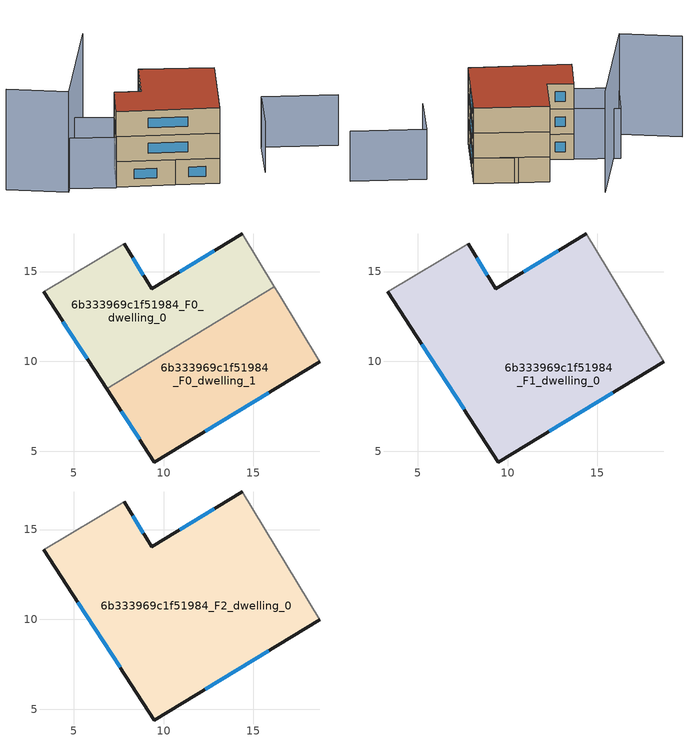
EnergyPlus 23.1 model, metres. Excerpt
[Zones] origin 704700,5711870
6b333969c1f51984_F0_dwelling_0
 floor ground (EU_floor_Construction): 14.38,17.09 16.16,14.17 6.83,8.49 3.32,13.88 7.82,16.54 9.34,14.04 z0
 wall outside (EU_wall_Construction): 3.32,13.88 6.83,8.49 / 14.38,17.09 9.34,14.04 7.82,16.54 z0:3
 wall adiabatic (EU_wall_Construction): 7.82,16.54 3.32,13.88 / 16.16,14.17 14.38,17.09 z0:3
 wall to 6b333969c1f51984_F0_dwelling_1 (EU_wall_Construction): 6.83,8.49 16.16,14.17 z0:3
 window (EU_Window_Construction): 4.4,12.22 5.74,10.16 / 8.87,14.81 8.29,15.76 / 12.83,16.15 10.9,14.98 z0.93:2.07
6b333969c1f51984_F0_dwelling_1
 floor ground (EU_floor_Construction): 16.41,13.75 18.7,9.99 9.48,4.41 6.83,8.49 16.16,14.17 z0
 wall outside (EU_wall_Construction): 6.83,8.49 9.48,4.41 18.7,9.99 z0:3
 wall adiabatic (EU_wall_Construction): 18.7,9.99 16.41,13.75 16.16,14.17 z0:3
 window (EU_Window_Construction): 7.65,7.23 8.66,5.67 / 12.33,6.13 15.85,8.27 z0.93:2.07
6b333969c1f51984_F1_dwelling_0
 floor outside (EU_floor_Construction): 16.41,13.75 14.38,17.09 18.7,9.99 z3
 floor to 6b333969c1f51984_F0_dwelling_0 (EU_floor_Construction): 14.38,17.09 16.16,14.17 6.83,8.49 3.32,13.88 7.82,16.54 9.34,14.04 z3
 floor to 6b333969c1f51984_F0_dwelling_1 (EU_floor_Construction): 16.41,13.75 18.7,9.99 9.48,4.41 6.83,8.49 16.16,14.17 z3
 wall outside (EU_wall_Construction): 3.32,13.88 9.48,4.41 18.7,9.99 / 14.38,17.09 9.34,14.04 7.82,16.54 z3:6
 wall adiabatic (EU_wall_Construction): 7.82,16.54 3.32,13.88 / 18.7,9.99 14.38,17.09 z3:6
 window (EU_Window_Construction): 12.33,6.13 15.85,8.27 / 5.22,10.96 7.58,7.33 / 8.87,14.81 8.29,15.76 / 12.83,16.15 10.9,14.98 z3.93:5.07
6b333969c1f51984_F2_dwelling_0
 floor to 6b333969c1f51984_F1_dwelling_0 (EU_floor_Construction): 14.38,17.09 18.7,9.99 9.48,4.41 3.32,13.88 7.82,16.54 9.34,14.04 z6
 wall outside (EU_wall_Construction): 3.32,13.88 9.48,4.41 18.7,9.99 / 14.38,17.09 9.34,14.04 7.82,16.54 z6:9
 wall adiabatic (EU_wall_Construction): 7.82,16.54 3.32,13.88 / 18.7,9.99 14.38,17.09 z6:9
 window (EU_Window_Construction): 12.33,6.13 15.85,8.27 / 5.22,10.96 7.58,7.33 / 8.87,14.81 8.29,15.76 / 12.83,16.15 10.9,14.98 z6.93:8.07
 roof outside (EU_roof_Construction): 18.7,9.99 14.38,17.09 9.34,14.04 7.82,16.54 3.32,13.88 9.48,4.41 z9
shading: 14.39,1.39 20.14,4.93 / 20.14,4.93 24.53,-2.19 / 7.83,16.54 3.16,13.79 / 3.16,13.79 0.56,18.19 / 0.56,18.19 5.23,20.94 / 5.23,20.94 7.83,16.54 z0:6; 14.06,23.74 -0.4,17.8 / -0.4,17.8 -3,24.13 z0:12
[Building]
EU S2 Campaign: North Axis=0; Terrain=City; Solar Distribution=FullExterior
[Site:Location]
London: Latitude=51.5; Longitude=-0.5; Time Zone=0; Elevation=25
[SizingPeriod:WeatherFileDays]
AnnualSizingPeriod: Begin Month=1; Begin Day of Month=1; End Month=12; End Day of Month=31; Day of Week for Start Day=Monday; Use Weather File Daylight Saving Period=No; Use Weather File Rain and Snow Indicators=No
[MATERIAL]
EU_InternalMass_Material: Roughness=MediumRough; Thickness=0.1; Conductivity=1; Density=1800; Specific Heat=900; Thermal Absorptance=0.9; Solar Absorptance=0.7; Visible Absorptance=0.7
[MATERIAL:NOMASS] Roughness=MediumRough; Thermal Absorptance=0.9; Solar Absorptance=0.7; Visible Absorptance=0.7
Name | Thermal Resistance
EU_wall_NoMass | 0.53138
EU_roof_NoMass | 2.54466
EU_floor_NoMass | 1.96308
[WINDOWMATERIAL:SIMPLEGLAZINGSYSTEM]
EU_Window_SimpleGlazing: UFactor=4.07112; Solar Heat Gain Coefficient=0.85; Visible Transmittance=0.85
[CONSTRUCTION]
EU_wall_Construction: EU_wall_NoMass
EU_roof_Construction: EU_roof_NoMass
EU_floor_Construction: EU_floor_NoMass
EU_Window_Construction: EU_Window_SimpleGlazing
EU_InternalMass_Construction: EU_InternalMass_Material
[ZONE] Type=1; Multiplier=1; Ceiling Height=autocalculate; Floor Area=autocalculate; Part of Total Floor Area=Yes
Name | Volume
6b333969c1f51984_F0_dwelling_0 | 158.785
6b333969c1f51984_F1_dwelling_0 | 317.619
6b333969c1f51984_F2_dwelling_0 | 317.621
6b333969c1f51984_F0_dwelling_1 | 158.79
[INTERNALMASS] Construction=EU_InternalMass_Construction
Name | Zone or ZoneList | Surface Area
6b333969c1f51984_F0_dwelling_0_EU_InternalMass | 6b333969c1f51984_F0_dwelling_0 | 52.9286
6b333969c1f51984_F0_dwelling_1_EU_InternalMass | 6b333969c1f51984_F0_dwelling_1 | 52.9299
6b333969c1f51984_F1_dwelling_0_EU_InternalMass | 6b333969c1f51984_F1_dwelling_0 | 105.859
6b333969c1f51984_F2_dwelling_0_EU_InternalMass | 6b333969c1f51984_F2_dwelling_0 | 105.859
[OTHEREQUIPMENT] Fuel Type=Electricity; Design Level Calculation Method=Watts/Area; Power per Zone Floor Area=1; Fraction Latent=0; Fraction Radiant=0; Fraction Lost=0; Carbon Dioxide Generation Rate=0; EndUse Subcategory=EU_Step8_InternalGains
Name | Zone or ZoneList or Space or SpaceList | Schedule
EU_Step8_InternalGain_6b333969c1f51984_F0_dwelling_0_f000 | 6b333969c1f51984_F0_dwelling_0 | EU_Step8_GainSchedule_6b333969c1f51984_F0_dwelling_0_f000
EU_Step8_InternalGain_6b333969c1f51984_F0_dwelling_1_f000 | 6b333969c1f51984_F0_dwelling_1 | EU_Step8_GainSchedule_6b333969c1f51984_F0_dwelling_1_f000
EU_Step8_InternalGain_6b333969c1f51984_F1_dwelling_0_f000 | 6b333969c1f51984_F1_dwelling_0 | EU_Step8_GainSchedule_6b333969c1f51984_F1_dwelling_0_f000
EU_Step8_InternalGain_6b333969c1f51984_F2_dwelling_0_f000 | 6b333969c1f51984_F2_dwelling_0 | EU_Step8_GainSchedule_6b333969c1f51984_F2_dwelling_0_f000
[ZONEVENTILATION:DESIGNFLOWRATE] Schedule=EU_AlwaysOn; Design Flow Rate Calculation Method=AirChanges/Hour; Air Changes per Hour=0.463094; Ventilation Type=Natural; Fan Pressure Rise=0; Fan Total Efficiency=1; Constant Term Coefficient=1; Temperature Term Coefficient=0; Velocity Term Coefficient=0; Velocity Squared Term Coefficient=0; Minimum Indoor Temperature=-100; Maximum Indoor Temperature=100; Delta Temperature=-100; Minimum Outdoor Temperature=-100; Maximum Outdoor Temperature=100; Maximum Wind Speed=40
Name | Zone or ZoneList or Space or SpaceList
EU_ConstantAir_6b333969c1f51984_F0_dwelling_0 | 6b333969c1f51984_F0_dwelling_0
EU_ConstantAir_6b333969c1f51984_F0_dwelling_1 | 6b333969c1f51984_F0_dwelling_1
EU_ConstantAir_6b333969c1f51984_F1_dwelling_0 | 6b333969c1f51984_F1_dwelling_0
EU_ConstantAir_6b333969c1f51984_F2_dwelling_0 | 6b333969c1f51984_F2_dwelling_0
[HVACTEMPLATE:THERMOSTAT] Constant Heating Setpoint=20; Constant Cooling Setpoint=50
EU_HeatOnly_6b333969c1f51984_F0_dwelling_0; EU_HeatOnly_6b333969c1f51984_F0_dwelling_1; EU_HeatOnly_6b333969c1f51984_F1_dwelling_0; EU_HeatOnly_6b333969c1f51984_F2_dwelling_0
[HVACTEMPLATE:ZONE:IDEALLOADSAIRSYSTEM] System Availability Schedule=EU_AlwaysOn; Maximum Heating Supply Air Temperature=50; Minimum Cooling Supply Air Temperature=13; Maximum Heating Supply Air Humidity Ratio=0.0156; Minimum Cooling Supply Air Humidity Ratio=0.0077; Heating Limit=NoLimit; Cooling Limit=NoLimit; Heating Availability Schedule=EU_AlwaysOn; Cooling Availability Schedule=EU_CoolingOff; Dehumidification Control Type=ConstantSensibleHeatRatio; Cooling Sensible Heat Ratio=0.7; Dehumidification Setpoint=60; Humidification Control Type=None; Humidification Setpoint=30; Outdoor Air Method=None; Outdoor Air Flow Rate per Person=0.00944; Outdoor Air Flow Rate per Zone Floor Area=0; Outdoor Air Flow Rate per Zone=0; Demand Controlled Ventilation Type=None; Outdoor Air Economizer Type=NoEconomizer; Heat Recovery Type=None; Sensible Heat Recovery Effectiveness=0.7; Latent Heat Recovery Effectiveness=0.65
Name | Template Thermostat
6b333969c1f51984_F0_dwelling_0 | EU_HeatOnly_6b333969c1f51984_F0_dwelling_0
6b333969c1f51984_F0_dwelling_1 | EU_HeatOnly_6b333969c1f51984_F0_dwelling_1
6b333969c1f51984_F1_dwelling_0 | EU_HeatOnly_6b333969c1f51984_F1_dwelling_0
6b333969c1f51984_F2_dwelling_0 | EU_HeatOnly_6b333969c1f51984_F2_dwelling_0
[SIZING:ZONE] Zone Cooling Design Supply Air Temperature Input Method=SupplyAirTemperature; Zone Cooling Design Supply Air Temperature=13; Zone Heating Design Supply Air Temperature Input Method=SupplyAirTemperature; Zone Heating Design Supply Air Temperature=50; Zone Cooling Design Supply Air Humidity Ratio=0.008; Zone Heating Design Supply Air Humidity Ratio=0.008; Cooling Design Air Flow Method=DesignDay; Cooling Design Air Flow Rate=0; Cooling Minimum Air Flow per Zone Floor Area=0.000762; Cooling Minimum Air Flow=0; Cooling Minimum Air Flow Fraction=0.2; Heating Design Air Flow Method=DesignDay; Heating Design Air Flow Rate=0; Heating Maximum Air Flow per Zone Floor Area=0.002032; Heating Maximum Air Flow=0.141576; Heating Maximum Air Flow Fraction=0.3; Account for Dedicated Outdoor Air System=No; Dedicated Outdoor Air System Control Strategy=NeutralSupplyAir; Dedicated Outdoor Air Low Setpoint Temperature for Design=autosize; Dedicated Outdoor Air High Setpoint Temperature for Design=autosize; Zone Load Sizing Method=Sensible Load Only No Latent Load; Zone Latent Cooling Design Supply Air Humidity Ratio Input Method=HumidityRatioDifference; Zone Cooling Design Supply Air Humidity Ratio Difference=0.005; Zone Latent Heating Design Supply Air Humidity Ratio Input Method=HumidityRatioDifference; Zone Humidification Design Supply Air Humidity Ratio Difference=0.005
6b333969c1f51984_F0_dwelling_0; 6b333969c1f51984_F0_dwelling_1; 6b333969c1f51984_F1_dwelling_0; 6b333969c1f51984_F2_dwelling_0
[SCHEDULE:CONSTANT]
Name | Hourly Value
EU_AlwaysOn | 1
EU_CoolingOff | 0
[SCHEDULE:FILE] Column Number=1; Rows to Skip at Top=0; Number of Hours of Data=8760; Column Separator=Comma; Interpolate to Timestep=No; Minutes per Item=60; Adjust Schedule for Daylight Savings=Yes
Name | File
EU_Step8_GainSchedule_6b333969c1f51984_F0_dwelling_0_f000 | ../../schedules/6b333969c1f51984/6b333969c1f51984_F0_dwelling_0_f000_gain.csv
EU_Step8_GainSchedule_6b333969c1f51984_F0_dwelling_1_f000 | ../../schedules/6b333969c1f51984/6b333969c1f51984_F0_dwelling_1_f000_gain.csv
EU_Step8_GainSchedule_6b333969c1f51984_F1_dwelling_0_f000 | ../../schedules/6b333969c1f51984/6b333969c1f51984_F1_dwelling_0_f000_gain.csv
EU_Step8_GainSchedule_6b333969c1f51984_F2_dwelling_0_f000 | ../../schedules/6b333969c1f51984/6b333969c1f51984_F2_dwelling_0_f000_gain.csv
